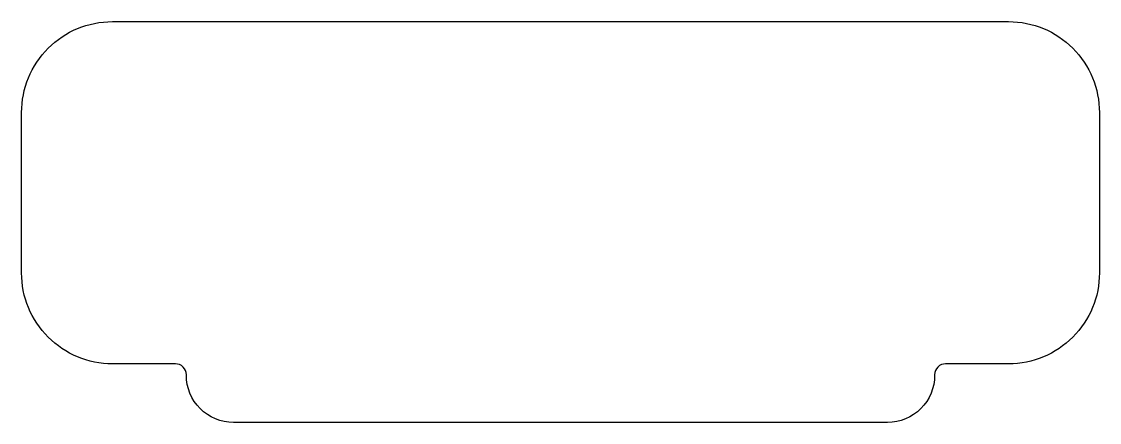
# Model space of a CAD drawing. Header units: millimetres. Extents: x -12.3 to 12.3, y -9.6 to -0.4.
import ezdxf

# ---------------------------------------------------------------- set-up
doc = ezdxf.new("R2010")
doc.units = ezdxf.units.MM
doc.layers.add('active_layer_bigger_lower_loft', color=6, linetype='Continuous')

msp = doc.modelspace()

# ---------------------------------------------------------------- linework, layer by layer
at = {"layer": 'active_layer_bigger_lower_loft'}
msp.add_lwpolyline([(-8.557, -8.5), (-8.557, -8.489, 0.414214), (-8.807, -8.239), (-10.25, -8.239, -0.414214), (-12.327, -6.161), (-12.327, -2.5, -0.414214), (-10.25, -0.423), (10.25, -0.423, -0.414214), (12.327, -2.5), (12.327, -6.161, -0.414214), (10.25, -8.239), (8.807, -8.239, 0.414214), (8.557, -8.489), (8.557, -8.5, -0.414214), (7.48, -9.577), (-7.48, -9.577, -0.414214)], format="xyb", close=True, dxfattribs=at)

doc.saveas('drawing.dxf')
